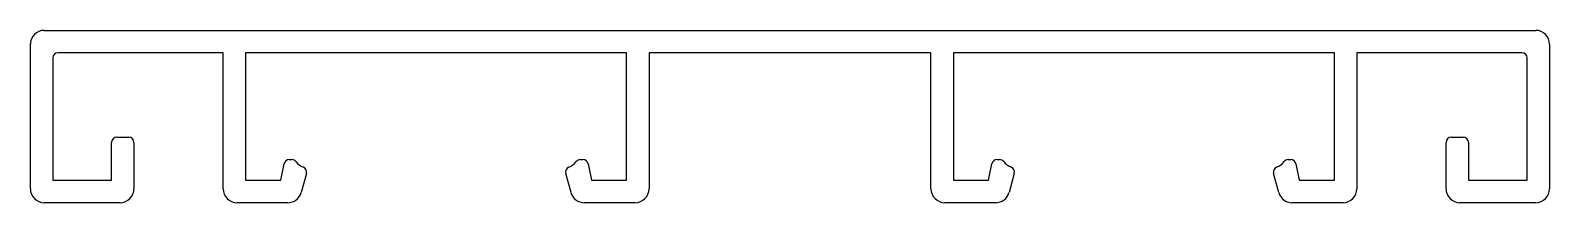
# Model space of a CAD drawing. Extents: x 2168.5 to 2256.5, y 1143 to 1153.
import ezdxf

# ---------------------------------------------------------------- set-up
doc = ezdxf.new("R2010")
doc.units = 0
doc.layers.get('0').update_dxf_attribs({"linetype": 'CONTINUOUS'})

msp = doc.modelspace()

# ---------------------------------------------------------------- linework, layer by layer
at = {"color": 0}
for p, q in [((2169.305, 1153.016), (2255.705, 1153.016)), ((2168.505, 1143.816), (2168.505, 1152.216)), ((2256.505, 1152.216), (2256.505, 1143.816)), ((2169.805, 1151.416), (2169.805, 1144.316)), ((2179.67, 1151.716), (2170.105, 1151.716)), ((2179.67, 1143.816), (2179.67, 1151.716)), ((2203.04, 1151.716), (2180.97, 1151.716)), ((2180.97, 1151.716), (2180.97, 1144.316)), ((2203.04, 1144.316), (2203.04, 1151.716)), ((2220.67, 1151.716), (2204.34, 1151.716)), ((2204.34, 1151.716), (2204.34, 1143.816)), ((2220.67, 1143.816), (2220.67, 1151.716)), ((2244.04, 1151.716), (2221.97, 1151.716)), ((2221.97, 1151.716), (2221.97, 1144.316)), ((2244.04, 1144.316), (2244.04, 1151.716)), ((2254.905, 1151.716), (2245.34, 1151.716)), ((2245.34, 1151.716), (2245.34, 1143.816)), ((2255.205, 1144.316), (2255.205, 1151.416)), ((2173.505, 1146.816), (2174.205, 1146.816)), ((2250.805, 1146.816), (2251.505, 1146.816)), ((2173.205, 1144.316), (2173.205, 1146.516)), ((2174.505, 1146.516), (2174.505, 1143.816)), ((2250.505, 1143.816), (2250.505, 1146.516)), ((2251.805, 1146.516), (2251.805, 1144.316)), ((2183.01, 1144.316), (2183.201, 1145.275)), ((2183.496, 1145.516), (2183.649, 1145.516)), ((2200.361, 1145.516), (2200.515, 1145.516)), ((2200.809, 1145.275), (2201.001, 1144.316)), ((2224.01, 1144.316), (2224.201, 1145.275)), ((2224.496, 1145.516), (2224.649, 1145.516)), ((2241.361, 1145.516), (2241.515, 1145.516)), ((2241.809, 1145.275), (2242.001, 1144.316)), ((2169.805, 1144.316), (2173.205, 1144.316)), ((2180.97, 1144.316), (2183.01, 1144.316)), ((2184.495, 1144.712), (2184.191, 1143.605)), ((2199.82, 1143.605), (2199.516, 1144.712)), ((2201.001, 1144.316), (2203.04, 1144.316)), ((2221.97, 1144.316), (2224.01, 1144.316)), ((2225.495, 1144.712), (2225.191, 1143.605)), ((2240.82, 1143.605), (2240.516, 1144.712)), ((2242.001, 1144.316), (2244.04, 1144.316)), ((2251.805, 1144.316), (2255.205, 1144.316)), ((2173.705, 1143.016), (2169.305, 1143.016)), ((2183.419, 1143.016), (2180.47, 1143.016)), ((2203.54, 1143.016), (2200.591, 1143.016)), ((2224.419, 1143.016), (2221.47, 1143.016)), ((2244.54, 1143.016), (2241.591, 1143.016)), ((2255.705, 1143.016), (2251.305, 1143.016))]:
    msp.add_line(p, q, dxfattribs=at)
for centre, radius, start, end in [((2169.305, 1152.216), 0.8, 90, 180), ((2255.705, 1152.216), 0.8, 0, 90), ((2170.105, 1151.416), 0.3, 90, 180), ((2254.905, 1151.416), 0.3, 0, 90), ((2173.505, 1146.516), 0.3, 90, 180), ((2174.205, 1146.516), 0.3, 360, 90), ((2250.805, 1146.516), 0.3, 90, 180), ((2251.505, 1146.516), 0.3, 0, 90), ((2183.496, 1145.216), 0.3, 90, 168.69007), ((2183.649, 1145.216), 0.3, 37.47031, 90), ((2184.714, 1146.032), 1.042, 217.47031, 247.71241), ((2184.205, 1144.791), 0.3, 344.66121, 67.71241), ((2199.805, 1144.791), 0.3, 112.28759, 195.33879), ((2199.296, 1146.032), 1.042, 292.28759, 322.52969), ((2200.361, 1145.216), 0.3, 90, 142.52969), ((2200.515, 1145.216), 0.3, 11.30993, 90), ((2224.496, 1145.216), 0.3, 90, 168.69007), ((2224.649, 1145.216), 0.3, 37.47031, 90), ((2225.714, 1146.032), 1.042, 217.47031, 247.71241), ((2225.205, 1144.791), 0.3, 344.66121, 67.71241), ((2240.805, 1144.791), 0.3, 112.28759, 195.33879), ((2240.296, 1146.032), 1.042, 292.28759, 322.52969), ((2241.361, 1145.216), 0.3, 90, 142.52969), ((2241.515, 1145.216), 0.3, 11.30993, 90), ((2169.305, 1143.816), 0.8, 180, 270), ((2173.705, 1143.816), 0.8, 270, 0), ((2180.47, 1143.816), 0.8, 180, 270), ((2183.419, 1143.816), 0.8, 270, 344.66121), ((2200.591, 1143.816), 0.8, 195.33879, 270), ((2203.54, 1143.816), 0.8, 270, 0), ((2221.47, 1143.816), 0.8, 180, 270), ((2224.419, 1143.816), 0.8, 270, 344.66121), ((2241.591, 1143.816), 0.8, 195.33879, 270), ((2244.54, 1143.816), 0.8, 270, 0), ((2251.305, 1143.816), 0.8, 180, 270), ((2255.705, 1143.816), 0.8, 270, 0)]:
    msp.add_arc(centre, radius, start, end, dxfattribs=at)

doc.saveas('drawing.dxf')
